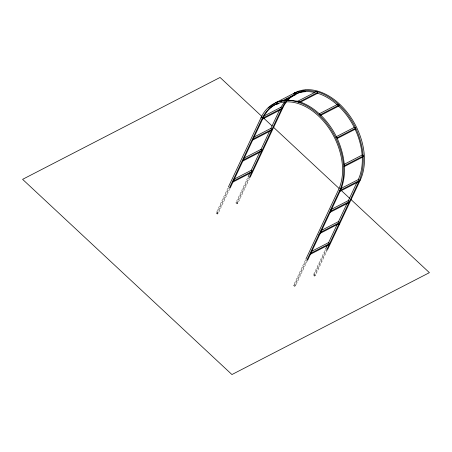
<?xml version="1.0" encoding="UTF-8"?>
<svg xmlns="http://www.w3.org/2000/svg" width="452" height="452" viewBox="0 0 452 452"><rect width="100%" height="100%" fill="white"/><g stroke="black" fill="none" stroke-linecap="round" stroke-linejoin="round"><path stroke-width="0.34" stroke-dasharray="2.26 1.69" d="M229.836 188.699L218.147 213.536L217.163 214.045L216.112 213.067L228.102 187.591M216.112 213.067L217.101 212.559L228.791 187.721M217.163 214.045L229.147 188.569M249.583 178.506L237.893 203.349L236.91 203.858L235.859 202.88L247.849 177.404M235.859 202.88L236.848 202.372L248.538 177.534M236.91 203.858L248.894 178.382M307.258 260.996L295.602 285.766L294.614 286.274L293.568 285.297L305.558 259.821M293.568 285.297L294.557 284.788L306.247 259.951M294.614 286.274L306.569 260.872M327.304 250.171L315.349 275.573L314.36 276.087L313.315 275.11L325.304 249.634M313.315 275.11L314.304 274.601L325.994 249.758M314.36 276.087L326.615 250.046M236.848 202.372L237.893 203.349M314.304 274.601L315.349 275.573M217.101 212.559L218.147 213.536M294.557 284.788L295.602 285.766"/><path stroke-width="0.68" d="M268.189 108.084L276.579 102.242L286.653 99.909L297.727 101.231A57.048 38.974 62.7 0 1 336.977 137.837C344.362 154.104 347.661 173.28 340.559 190.23L307.558 260.363M276.579 102.242L295.337 92.564L305.411 90.23L316.485 91.553A57.048 38.974 62.7 0 1 355.735 128.153C363.12 144.42 366.419 163.601 359.317 180.551L326.615 250.046M228.401 186.958L261.07 117.537L262.058 117.028M229.446 187.936L262.115 118.509L282.85 107.813A55.528 37.934 62.7 0 1 286.568 101.694M230.136 188.06L263.104 118A55.528 37.934 62.7 0 1 277.24 103.615M248.148 176.766L249.945 172.946M251.148 170.398L259.838 151.928M260.736 150.019L269.426 131.549M270.923 128.362L279.618 109.892M249.193 177.743L281.862 108.322A55.528 37.934 62.7 0 1 286.455 101.124M250.182 177.235L282.85 107.813M293.659 93.733L295.337 92.564L296.382 93.541L295.89 94.592L283.381 101.045M298.422 101.881L297.727 101.231L316.485 91.553L317.53 92.53L317.038 93.581L300.156 102.293M339.113 105.067L320.355 114.746L319.31 113.774L338.068 104.09L339.113 105.067L338.621 106.118L320.491 115.475M355.735 128.153L336.977 137.837L335.932 136.86L354.69 127.181L355.735 128.153L355.244 129.204L337.107 138.561M305.857 259.188L338.525 189.761A55.528 37.934 62.7 0 0 318.349 115.819A55.528 37.934 62.7 0 0 262.115 118.509M306.868 260.233L339.571 190.738L360.306 180.043A57.048 38.974 62.7 0 0 348.238 113.706A57.048 38.974 62.7 0 0 294.501 92.948M344.142 164.342L362.272 154.985L363.323 155.963L362.826 157.013L344.068 166.692M325.604 248.995L327.401 245.176M328.299 243.266L337.294 224.158M338.192 222.248L347.181 203.14M348.08 201.23L357.074 182.122M327.604 249.538L360.306 180.043M263.934 116.057L280.816 107.344L284.647 101.756M285.415 100.638L286.562 98.965M280.754 101.61L296.382 93.541M279.008 103.305L277.132 104.271L276.432 103.621M262.612 119.051L281.37 109.373M298.772 102.208L317.53 92.53M254.052 137.052L270.934 128.345L271.98 129.317L253.222 138.996M252.73 140.047L271.488 130.368M243.549 158.375L261.058 149.341L262.103 150.313L243.345 159.997M242.848 161.048L261.606 151.363M233.667 179.371L251.176 170.336L252.222 171.314L233.464 180.992M232.966 182.043L251.73 172.365M344.565 165.641L363.323 155.963M340.763 188.608L358.272 179.574A55.528 37.934 62.7 0 0 362.25 157.03M340.062 191.281L358.826 181.602M330.881 209.604L348.39 200.569L349.436 201.547L330.678 211.225M330.186 212.276L348.944 202.598M321.005 230.605L338.508 221.57L339.559 222.542L320.796 232.226M320.304 233.272L339.062 223.593M318.824 234.831L319.813 234.322M338.571 224.644L339.554 224.135M311.744 251.278L328.632 242.566L329.677 243.538L310.919 253.222M310.422 254.273L329.18 244.588M280.816 107.344L281.862 108.322M358.272 179.574L359.317 180.551M261.827 116.396L220.062 77.45L22.6 179.342L231.938 374.55L429.4 272.658L351.029 199.575M263.889 118.317L272.138 126.012M273.686 127.453L339.169 188.518M341.232 190.439L349.481 198.134M287.834 99.621A55.528 37.934 62.7 0 1 294.806 94.496M295.998 93.937A55.528 37.934 62.7 0 1 314.53 92.44M317.225 93.135A55.528 37.934 62.7 0 1 337.576 105.146M338.096 105.627A55.528 37.934 62.7 0 1 354.487 127.961M355.08 129.193A55.528 37.934 62.7 0 1 362.12 154.98M261.07 117.537A57.048 38.974 62.7 0 1 318.846 114.768A57.048 38.974 62.7 0 1 339.571 190.738M287.89 100.101A55.528 37.934 62.7 0 1 305.422 91.247"/></g></svg>
